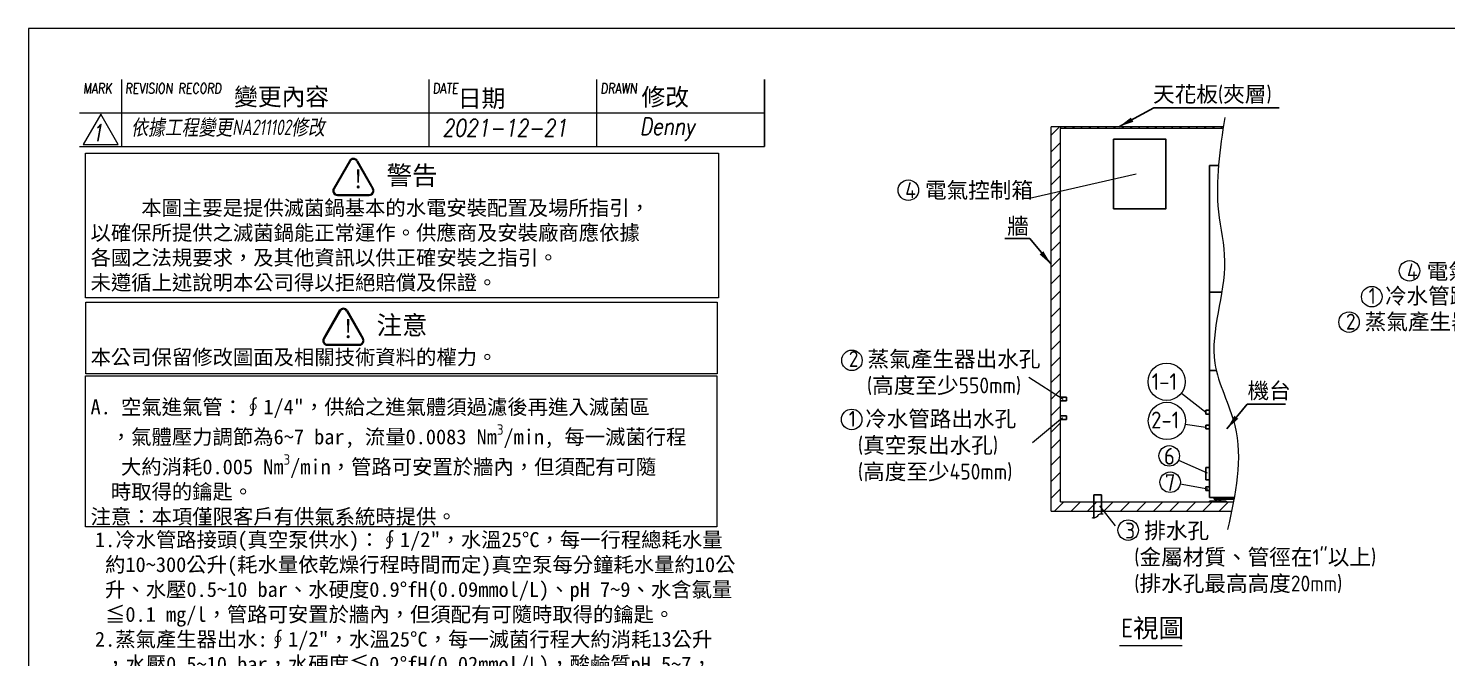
# Model space of a CAD drawing. Header units: millimetres. Extents: x 15906 to 29091, y 72 to 9342.
# Drawn here: x 15906 to 23513, y 5969 to 9342 of the extents above; entities that cross this region are included whole.
import ezdxf

# ---------------------------------------------------------------- set-up
doc = ezdxf.new("R2010")
doc.units = ezdxf.units.MM
doc.header["$MEASUREMENT"] = 0
doc.linetypes.add('CENTER2', pattern=[28.575, 19.05, -3.175, 3.175, -3.175])
doc.linetypes.add('HIDDEN', pattern=[9.525, 6.35, -3.175])
doc.layers.get('0').update_dxf_attribs({"lineweight": 25})
for name, color, linetype, lineweight in [('D', 3, 'Continuous', 13), ('F', 7, 'Continuous', 15), ('H', 2, 'HIDDEN', 15), ('S', 4, 'Continuous', 15), ('T', 4, 'Continuous', 15)]:
    doc.layers.add(name, color=color, linetype=linetype, lineweight=lineweight)
doc.styles.get("Standard").update_dxf_attribs({"font": 'KAIU.TTF'})
doc.styles.add('STU25', font='isocp2.shx')
doc.styles.add('Text', font='romans.shx', dxfattribs={"width": 0.8, "oblique": 10})
doc.dimstyles.new('STU25$7', dxfattribs={"dimscale": 40, "dimtxt": 2.5, "dimasz": 2, "dimexe": 1.25, "dimexo": 0.625, "dimgap": 1, "dimtad": 0, "dimdec": 4, "dimdsep": 46, "dimtxsty": 'STU25', "dimcen": 2.5, "dimazin": 2, "dimtfac": 1, "dimtdec": 4, "dimtmove": 0, "dimatfit": 3, "dimfxl": 0, "dimtolj": 1, "dimtzin": 0, "dimarcsym": 0})

msp = doc.modelspace()

# ---------------------------------------------------------------- hatches: boundary and pattern name
at = {"layer": 'D'}
h = msp.add_hatch(color=11, dxfattribs=at)
edge = h.paths.add_edge_path()
edge.add_line((17627.444, 8632.488), (17542.085, 8484.642))
edge.add_arc((17563.735, 8472.142), 25, 149.9999999, 270)
edge.add_line((17563.735, 8447.142), (17734.453, 8447.142))
edge.add_arc((17734.453, 8472.142), 25, 270, 389.9999999)
edge.add_line((17756.104, 8484.642), (17670.745, 8632.488))
edge.add_arc((17649.094, 8619.988), 25, 30, 150)
edge = h.paths.add_edge_path(flags=16)
edge.add_arc((17649.094, 8619.988), 20, 30, 150)
edge.add_line((17631.774, 8629.988), (17546.415, 8482.142))
edge.add_arc((17563.735, 8472.142), 20, 149.9999999, 270)
edge.add_line((17563.735, 8452.142), (17734.453, 8452.142))
edge.add_arc((17734.453, 8472.142), 20, 270, 389.9999999)
edge.add_line((17751.774, 8482.142), (17666.415, 8629.988))
h = msp.add_hatch(color=11, dxfattribs=at)
edge = h.paths.add_edge_path()
edge.add_ellipse((17509.981, 7669.037), major_axis=(25, 0), ratio=1, start_angle=149.9999999, end_angle=270)
edge.add_line((17509.981, 7644.037), (17680.699, 7644.037))
edge.add_ellipse((17680.699, 7669.037), major_axis=(25, 0), ratio=1, start_angle=270, end_angle=389.9999999)
edge.add_line((17702.35, 7681.537), (17616.991, 7829.383))
edge.add_ellipse((17595.34, 7816.883), major_axis=(25, 0), ratio=1, start_angle=30, end_angle=150)
edge.add_line((17573.689, 7829.383), (17488.33, 7681.537))
edge = h.paths.add_edge_path(flags=16)
edge.add_ellipse((17509.981, 7669.037), major_axis=(20, 0), ratio=1, start_angle=149.9999999, end_angle=270)
edge.add_line((17509.981, 7649.037), (17680.699, 7649.037))
edge.add_ellipse((17680.699, 7669.037), major_axis=(20, 0), ratio=1, start_angle=270, end_angle=389.9999999)
edge.add_line((17698.02, 7679.037), (17612.661, 7826.883))
edge.add_ellipse((17595.34, 7816.883), major_axis=(20, 0), ratio=1, start_angle=30, end_angle=150)
edge.add_line((17578.02, 7826.883), (17492.661, 7679.037))
at = {"layer": 'H', "ltscale": 5}
h = msp.add_hatch(dxfattribs=at)
h.set_pattern_fill('ANSI31', color=256, scale=500, style=0)
h.set_pattern_definition([(45, (239448.47, 22914.38), (-44.194174, 44.194174), [])])
h.paths.add_polyline_path([(21441.327, 6805.213), (21441.327, 8805.213), (21441.327, 8815.213), (21391.327, 8815.213), (21391.327, 6755.213), (22359.604, 6755.213), (22369.555, 6805.213)])
at = {"layer": 'H'}
h = msp.add_hatch(dxfattribs=at)
h.set_pattern_fill('ANSI31', color=256, scale=250, angle=90, style=0)
h.set_pattern_definition([(135, (244703.127, 19184.68), (-22.097087, -22.097087), [])])
edge = h.paths.add_edge_path()
edge.add_spline(control_points=[(22313.717, 8805.213), (22314.227, 8808.546), (22314.741, 8811.879), (22315.256, 8815.213)], knot_values=[84.74449418, 84.74449418, 84.74449418, 84.74449418, 94.74380875, 94.74380875, 94.74380875, 94.74380875], degree=3, periodic=0)
edge.add_line((22315.256, 8815.213), (21441.327, 8815.213))
edge.add_line((21441.327, 8815.213), (21441.327, 8805.213))
edge.add_line((21441.327, 8805.213), (22313.717, 8805.213))

# ---------------------------------------------------------------- linework, layer by layer
for p, q in [((21726.691, 8748.925), (21726.691, 8375.055)), ((22241.327, 7928.213), (22241.327, 8608.213)), ((22241.327, 8608.213), (22289.245, 8608.213)), ((22241.327, 7928.213), (22241.327, 7508.213)), ((22241.327, 7928.213), (22307.043, 7928.213)), ((22241.327, 7508.213), (22241.327, 6828.213)), ((22241.327, 7508.213), (22278.28, 7508.213)), ((22241.327, 7508.213), (22278.28, 7508.213)), ((22221.327, 7295.213), (22221.327, 7275.213)), ((22241.327, 7295.213), (22221.327, 7295.213)), ((22241.327, 7275.213), (22221.327, 7275.213)), ((22241.327, 7215.213), (22221.327, 7215.213)), ((22221.327, 7215.213), (22221.327, 7195.213)), ((22241.327, 7195.213), (22221.327, 7195.213)), ((22221.327, 6988.713), (22221.327, 6921.713)), ((22241.327, 6988.713), (22221.327, 6988.713)), ((22241.327, 6921.713), (22221.327, 6921.713)), ((22241.327, 6885.213), (22221.327, 6885.213)), ((22221.327, 6885.213), (22221.327, 6865.213)), ((22241.327, 6865.213), (22221.327, 6865.213)), ((22241.327, 6828.213), (22373.807, 6828.213)), ((22266.327, 6818.213), (22266.327, 6828.213)), ((22266.327, 6818.213), (22371.988, 6818.213)), ((22306.327, 6818.213), (22306.327, 6828.213))]:
    msp.add_line(p, q)
at = {"linetype": 'Continuous'}
for p, q in [((21473.702, 7365.213), (21441.327, 7365.213)), ((21473.702, 7345.213), (21441.327, 7345.213)), ((21473.702, 7345.213), (21473.702, 7365.213)), ((21473.702, 7265.213), (21441.327, 7265.213)), ((21473.702, 7245.213), (21441.327, 7245.213)), ((21473.702, 7245.213), (21473.702, 7265.213)), ((21661.327, 6842.33), (21621.327, 6842.33)), ((21621.327, 6842.33), (21621.327, 6719.073)), ((21661.327, 6842.33), (21661.327, 6740.906)), ((22330.827, 6808.213), (22241.827, 6808.213)), ((22241.827, 6808.213), (22241.827, 6805.213)), ((22241.827, 6805.213), (22330.827, 6805.213)), ((22299.606, 6818.213), (22273.048, 6818.213)), ((22273.048, 6818.213), (22273.048, 6808.213)), ((22279.687, 6818.213), (22279.687, 6808.213)), ((22292.966, 6818.213), (22292.966, 6808.213)), ((22299.606, 6808.213), (22299.606, 6818.213)), ((22330.827, 6805.213), (22330.827, 6808.213))]:
    msp.add_line(p, q, dxfattribs=at)
at = {"linetype": 'CENTER2'}
for p, q in [((22273.048, 6811.493), (22269.767, 6808.213)), ((22299.606, 6811.493), (22302.886, 6808.213))]:
    msp.add_line(p, q, dxfattribs=at)
at = {"linetype": 'Continuous'}
msp.add_lwpolyline([(21726.691, 8748.925), (22006.897, 8748.925), (22006.897, 8375.055), (21726.691, 8375.055)], dxfattribs=at)
at = {"layer": 'D', "color": 11}
for p, q in [((17627.444, 8632.488), (17542.085, 8484.642)), ((17631.774, 8629.988), (17546.415, 8482.142)), ((17666.415, 8629.988), (17751.774, 8482.142)), ((17670.745, 8632.488), (17756.104, 8484.642)), ((17563.735, 8452.142), (17734.453, 8452.142)), ((17563.735, 8447.142), (17734.453, 8447.142)), ((17573.689, 7829.383), (17488.33, 7681.537)), ((17578.02, 7826.883), (17492.661, 7679.037)), ((17612.661, 7826.883), (17698.02, 7679.037)), ((17616.991, 7829.383), (17702.35, 7681.537)), ((17509.981, 7649.037), (17680.699, 7649.037)), ((17509.981, 7644.037), (17680.699, 7644.037)), ((21758.872, 6035.3), (22093.962, 6035.3))]:
    msp.add_line(p, q, dxfattribs=at)
at = {"layer": 'D'}
for p, q in [((21847.447, 8560.946), (21275.262, 8429.781)), ((21272.592, 7472.152), (21455.866, 7355.213)), ((22090.712, 7386.804), (22221.327, 7285.213)), ((21453.133, 7255.213), (21292.41, 7119.994)), ((22111.756, 7221.471), (22221.327, 7205.213)), ((22075.765, 7028.57), (22229.318, 6960.61)), ((22084.524, 6900.363), (22231.717, 6875.08)), ((21650.701, 6782.739), (21735.981, 6676.437))]:
    msp.add_line(p, q, dxfattribs=at)
at = {"layer": 'D', "color": 11}
for points in [[(16212.096, 8673.988), (19607.458, 8673.988), (19607.458, 7898.724), (16212.096, 7898.724)], [(16213.265, 7875.248), (19600.073, 7875.248), (19600.073, 7491.311), (16213.265, 7491.311)], [(16212.096, 7479.532), (19598.903, 7479.532), (19598.903, 6669.943), (16212.096, 6669.943)]]:
    msp.add_lwpolyline(points, close=True, dxfattribs=at)
at = {"layer": 'D'}
for centre, radius in [((20625.896, 8474.958), 55), ((23314.248, 8042.709), 55), ((23111.84, 7904.182), 55), ((22990.07, 7767.85), 55), ((20323.358, 7562.871), 55), ((22011.777, 7448.199), 100), ((22013.186, 7238.324), 100), ((20322.059, 7246.223), 55), ((22025.47, 7050.829), 55), ((22030.318, 6909.674), 55), ((21805.346, 6652.928), 55)]:
    msp.add_circle(centre, radius, dxfattribs=at)
at = {"layer": 'D', "color": 11}
for centre, radius, start, end in [((17649.094, 8619.988), 25, 30, 150), ((17649.094, 8619.988), 20, 30, 150), ((17563.735, 8472.142), 25, 149.9999999, 270), ((17563.735, 8472.142), 20, 149.9999999, 270), ((17734.453, 8472.142), 25, 270, 29.9999999), ((17734.453, 8472.142), 20, 270, 29.9999999), ((17595.34, 7816.883), 25, 30, 150), ((17595.34, 7816.883), 20, 30, 150), ((17509.981, 7669.037), 25, 149.9999999, 270), ((17509.981, 7669.037), 20, 149.9999999, 270), ((17680.699, 7669.037), 25, 270, 29.9999999), ((17680.699, 7669.037), 20, 270, 29.9999999)]:
    msp.add_arc(centre, radius, start, end, dxfattribs=at)
at = {"layer": 'D'}
msp.add_spline([(21610.663, 6720.213), (21628.992, 6720.213), (21655.397, 6740.082), (21670.62, 6740.082)], degree=3, dxfattribs=at)
at = {"layer": 'F', "color": 7}
for p, q in [((16404.663, 9068.382), (16404.663, 8708.382)), ((18054.812, 8708.382), (18054.812, 9068.382)), ((18954.812, 8708.382), (18954.812, 9068.382)), ((19854.812, 8708.382), (19854.812, 9068.382)), ((19854.812, 8888.382), (16179.663, 8888.382)), ((16179.663, 8708.382), (19854.812, 8708.382))]:
    msp.add_line(p, q, dxfattribs=at)
at = {"layer": 'F'}
msp.add_line((19854.812, 9068.382), (19854.812, 8708.382), dxfattribs=at)
at = {"layer": 'F', "color": 6}
msp.add_lwpolyline([(15905.641, 9342.403), (15905.641, 72.403), (29090.641, 72.403), (29090.641, 9342.403)], close=True, dxfattribs=at)
msp.add_lwpolyline([(15905.641, 9342.403), (15905.641, 72.403), (29090.641, 72.403), (29090.641, 9342.403)], close=True, dxfattribs=at)
at = {"layer": 'F', "color": 7}
msp.add_lwpolyline([(16293.878, 8882.713), (16200.388, 8720.782), (16387.369, 8720.782)], close=True, dxfattribs=at)
at = {"layer": 'S', "linetype": 'Continuous'}
for p, q in [((21391.327, 6755.213), (21391.327, 8815.213)), ((22315.256, 8815.213), (21391.327, 8815.213)), ((21441.327, 6805.213), (21441.327, 8805.213)), ((22313.717, 8805.213), (21441.327, 8805.213)), ((21441.327, 6805.213), (22369.555, 6805.213)), ((21391.327, 6755.213), (22359.604, 6755.213))]:
    msp.add_line(p, q, dxfattribs=at)
at = {"layer": 'S'}
msp.add_line((21441.327, 8815.213), (21441.327, 8805.213), dxfattribs=at)
msp.add_spline([(22322.88, 8864.513), (22289.909, 8359.675), (22322.271, 8094.378), (22270.492, 7547.606), (22377.286, 7214.366), (22338.404, 6657.028)], degree=3, dxfattribs=at)

# ---------------------------------------------------------------- texts
at = {"lineweight": -3}
for s, p in [('變更內容', (17008.997, 8929.597)), ('日期', (18209.158, 8920.698)), ('修改', (19194.636, 8927.817))]:
    msp.add_text(s, height=93.4085, dxfattribs=at).set_placement(p)
at = {"layer": 'D', "style": 'STU25'}
for s, p in [('1-1', (21931.233, 7404.128)), ('2-1', (21928.304, 7198.164)), ('6', (21997.25, 7003.903)), ('7', (22002.097, 6862.748))]:
    msp.add_text(s, height=90, dxfattribs=at).set_placement(p)
at = {"layer": 'D', "color": 11, "attachment_point": 1}
for s, insert, char_height in [('{\\C3;天花板\\Fisocp2.shx;(\\f標楷體|b0|i0|c136|p65;夾層\\Fisocp2.shx;)}', (21938.65, 9032.466), 85), ('\\A1;\\P     本圖主要是提供滅菌鍋基本的水電安裝配置及場所指引，\\P以確保所提供之滅菌鍋能正常運作。供應商及安裝廠商應依據\\P各國之法規要求，及其他資訊以供正確安裝之指引。\\P未遵循上述說明本公司得以拒絕賠償及保證。\\P\\P\\P本公司保留修改圖面及相關技術資料的權力。\\P\\PA. 空氣進氣管：∮1/4"，供給之進氣體須過濾後再進入滅菌區\\P  ，氣體壓力調節為6~7 bar, 流量0.0083 Nm{\\Fisocp2.shx;\\H0.7x;\\S3^ ;}/min, 每一滅菌行程\\P   大約消耗0.005 Nm{\\Fisocp2.shx;\\H0.7x;\\S3^ ;}/min，管路可安置於牆內，但須配有可隨\\P  時取得的鑰匙。\\P注意：本項僅限客戶有供氣系統時提供。', (16239.234, 8553.67), 80), ('{\\C3;牆}', (21156.002, 8325.401), 85), ('{\\C3;機台}', (22445.649, 7443.284), 85), ('1.冷水管路接頭(真空泵供水)：∮1/2"，水溫25%%DC，每一行程總耗水量\\P 約10~300公升(耗水量依乾燥行程時間而定)真空泵每分鐘耗水量約10公\\P 升、水壓0.5~10 bar、水硬度0.9%%DfH(0.09mmol/L)、pH 7~9、水含氯量\\P ≦0.1 mg/l，管路可安置於牆內，但須配有可隨時取得的鑰匙。\\P2.蒸氣產生器出水:∮1/2"，水溫25%%DC，每一滅菌行程大約消耗13公升\\P ，水壓0.5~10 bar，水硬度≦0.2%%DfH(0.02mmol/L)，酸鹼質pH 5~7，\\P 導電率≦15μS/cm管路可安置於牆內，但須配有可隨時取得的鑰匙。\\P\\P注意：維修或清潔保養時，如將蒸汽產生器的水排放後，必須要\\P      另外加計15公升水量。\\P3.排水管路∮1"以上金屬管，必須抗腐蝕2"G，並且需耐100%%DC以上。 \\P4.電氣控制箱，9kW，線長4 m。(配線至滅菌鍋)\\P    \\P\\P\\P注意:配線請依當地法規規定配置。\\P{\\fDFKai-SB|b0|i0|c136|p65;注意:三相系統有可能會有相位交錯問題需進行相位交換，請參閱說明書\\P     或維修手冊。}\\P5.排風機需加柵網，排風量200 Kcal/h。(載體區域)\\P5-1.排風機需加柵網，排風量400 Kcal/h。(滅菌區域)\\P5-2.排風機需加柵網，排風量200 Kcal/h。(卸載區域)\\P\\P注意:(卸載區域)空調須獨立安裝，不得與其他區相通。\\P\\P6.蒸氣產生器排水管(6)及儀器之(7)排氣管於管路裝配時加裝逆止閥。\\PB.為維持儀器乾燥之效能及排水效能，將儀器水平調整至前低後\\P  高，其傾斜角度約略為1%%D~2%%D。', (16262.786, 6641.556), 80), ('{\\Fisocp2.shx;E}視圖', (21767.074, 6178.08), 100)]:
    msp.add_mtext(s, dxfattribs=dict(at, insert=insert, char_height=char_height))
at = {"layer": 'D', "color": 11, "attachment_point": 1, "style": 'STU25'}
for s, insert, char_height in [('{\\f標楷體|b0|i0|c136|p65;警告}', (17827.296, 8604.627), 100), ('{\\f標楷體|b0|i0|c136|p65;!}', (17640.784, 8585.259), 100), ('{\\C3;4 \\f標楷體|b0|i0|c136|p65;電氣控制箱}', (20608.999, 8517.601), 85), ('{\\C3;4 \\f標楷體|b0|i0|c136|p65;電氣控制箱}', (23300.42, 8082.069), 85), ('{\\C3;1 \\f標楷體|b0|i0|c136|p65;冷水管路出水孔}', (23094.989, 7950.805), 85), ('{\\f標楷體|b0|i0|c136|p65;!}', (17587.029, 7782.154), 100), ('{\\f標楷體|b0|i0|c136|p65;注意}', (17773.542, 7801.522), 100), ('{\\C3;2 \\f標楷體|b0|i0|c136|p65;蒸氣產生器出水孔}', (22973.219, 7812.778), 85), ('{\\C3;2 \\f標楷體|b0|i0|c136|p65;蒸氣產生器出水孔\\P\\Fisocp2.shx;  (\\f標楷體|b0|i0|c136|p65;高度至少\\Fisocp2.shx;550mm)}', (20306.36, 7612.758), 85), ('{\\C3;1 \\f標楷體|b0|i0|c136|p65;冷水管路出水孔\\P\\Fisocp2.shx; (\\f標楷體|b0|i0|c136|p65;真空泵出水孔\\Fisocp2.shx;)\\P (\\f標楷體|b0|i0|c136|p65;高度至少\\Fisocp2.shx;450mm)}', (20306.36, 7292.239), 85), ('{\\C3;3 \\f標楷體|b0|i0|c136|p65;排水孔\\P\\Fisocp2.shx; (\\f標楷體|b0|i0|c136|p65;金屬材質、管徑在\\Fisocp2.shx;1"\\f標楷體|b0|i0|c136|p65;以上\\Fisocp2.shx;)\\P (\\f標楷體|b0|i0|c136|p65;排水孔最高高度\\Fisocp2.shx;20mm)}', (21788.974, 6692.764), 85)]:
    msp.add_mtext(s, dxfattribs=dict(at, insert=insert, char_height=char_height))
at = {"layer": 'F', "color": 1, "lineweight": 15, "style": 'Text', "oblique": 5, "width": 0.8}
for s, p in [('MARK', (16199.564, 8994.082)), ('REVISION RECORD', (16424.564, 8994.082)), ('DATE', (18074.714, 8994.082)), ('DRAWN', (18974.714, 8994.082))]:
    msp.add_text(s, height=54, dxfattribs=at).set_placement(p)
at = {"layer": 'T', "lineweight": 20, "style": 'Text', "oblique": 10, "width": 0.8}
for s, height, p in [('1', 90, (16244.941, 8737.255)), ('2021-12-21', 92, (18126.199, 8763.526)), ('Denny', 92, (19185.632, 8771.789))]:
    msp.add_text(s, height=height, dxfattribs=at).set_placement(p)
at = {"layer": 'T', "linetype": 'Continuous', "lineweight": 20, "insert": (16457.18, 8853.41), "char_height": 82.79908, "attachment_point": 1, "style": 'Text'}
msp.add_mtext('{\\fDFKai-SB|b0|i0|c136|p65;依據工程變更\\Fisocp2.shx|c136;NA211102\\fDFKai-SB|b0|i0|c136|p65;修改}', dxfattribs=at)

# ---------------------------------------------------------------- leaders
at = {"layer": 'D'}
for points in [[(21755.884, 8815.213), (21942.512, 8915.832), (22614.418, 8915.832)], [(21391.327, 8077.759), (21276.956, 8215.551), (21143.172, 8215.551)], [(22335.004, 7195.975), (22443.567, 7328.945), (22649.83, 7328.945)]]:
    msp.add_leader(points, dimstyle='STU25$7', override={"dimgap": 1, "dimtad": 0}, dxfattribs=at)

doc.saveas('drawing.dxf')
